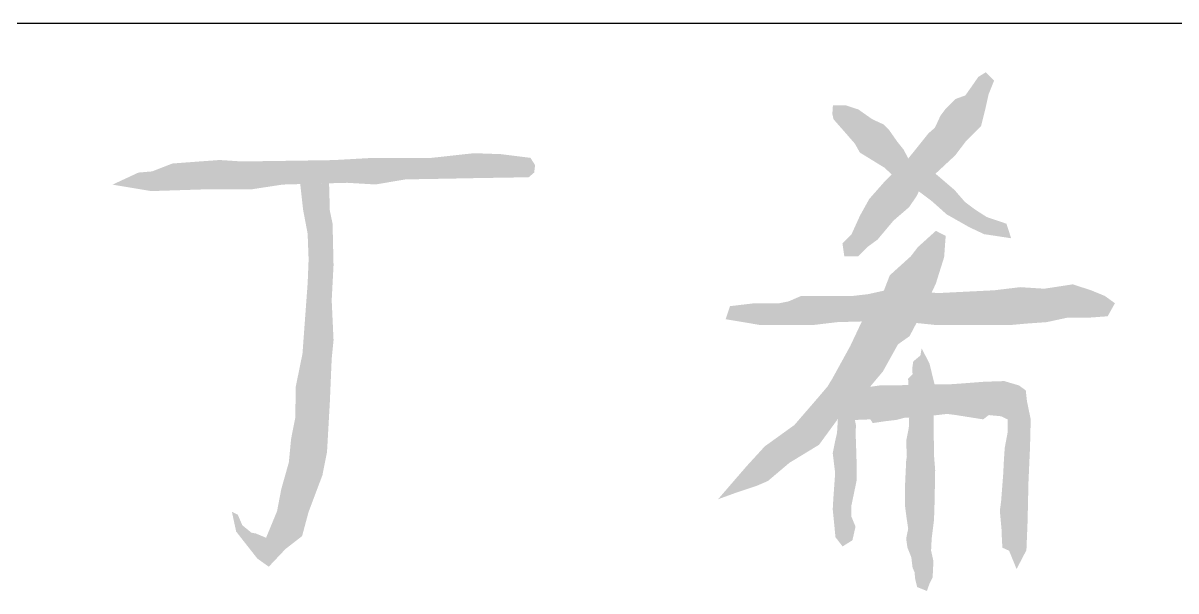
# Model space of a CAD drawing. Extents: x 5904849 to 6011887, y -826029 to -177002.
# Drawn here: x 5947099 to 5948282, y -447079 to -446496 of the extents above; entities that cross this region are included whole.
import ezdxf

# ---------------------------------------------------------------- set-up
doc = ezdxf.new("R2010")
doc.units = 0
doc.header["$LTSCALE"] = 1000
doc.header["$MEASUREMENT"] = 0
doc.layers.get('0').update_dxf_attribs({"linetype": 'CONTINUOUS'})
doc.layers.add('HATCH', color=8, linetype='CONTINUOUS')

msp = doc.modelspace()

# ---------------------------------------------------------------- hatches: boundary and pattern name
at = {"layer": 'HATCH'}
h = msp.add_hatch(color=0, dxfattribs=at)
h.paths.add_polyline_path([(5948055, -446667.7), (5948039.5, -446654.4), (5948035.5, -446651.1), (5948020.2, -446665.3), (5948018.4, -446669.2), (5948032.1, -446679.5), (5948047, -446692.8), (5948070.5, -446706.1), (5948085.4, -446713.1), (5948099.3, -446715.2), (5948113.2, -446717.3), (5948108.4, -446702.4), (5948088.1, -446695.5), (5948076.4, -446688), (5948065.7, -446680)])
h.paths.add_polyline_path([(5948035.5, -446651.1), (5948031.9, -446648), (5948022.9, -446642.2), (5948008.1, -446636.3), (5948007.6, -446635.4), (5947995, -446647.6), (5947990.6, -446651.8), (5948001.1, -446661.3), (5948017.1, -446668.2), (5948018.4, -446669.2), (5948020.2, -446665.3)])
h.paths.add_polyline_path([(5948067.2, -446617.2), (5948082.4, -446602), (5948086.2, -446586.8), (5948090, -446569.8), (5948095.7, -446555.5), (5948087.1, -446547), (5948079.5, -446551.7), (5948072.9, -446561.2), (5948066.2, -446570.7), (5948055.8, -446574.5), (5948046.3, -446584), (5948040.6, -446591.6), (5948034.9, -446603.9), (5948028.3, -446609.6), (5948016.9, -446623.9), (5948007.6, -446635.4), (5948008.1, -446636.3), (5948022.9, -446642.2), (5948031.9, -446648), (5948035.5, -446651.1), (5948044.4, -446642.8), (5948055.7, -446632.3)])
h.paths.add_polyline_path([(5947996.3, -446618.2), (5947987.3, -446605.4), (5947982.4, -446600.6), (5947970.7, -446595.2), (5947963.8, -446590.4), (5947956.3, -446585.1), (5947943, -446580.8), (5947930.2, -446580.8), (5947929.6, -446589.9), (5947930.9, -446595.3), (5947936, -446601.1), (5947943.2, -446609.3), (5947952.7, -446620.2), (5947957.9, -446629.4), (5947983, -446644.8), (5947990.6, -446651.8), (5947995, -446647.6), (5948007.6, -446635.4), (5948002.7, -446626.2)])
h.paths.add_polyline_path([(5948016.4, -446673.7), (5948018.4, -446669.2), (5948017.1, -446668.2), (5948001.1, -446661.3), (5947990.6, -446651.8), (5947984, -446658.3), (5947967.5, -446677), (5947958, -446694.1), (5947949.4, -446713), (5947940, -446722.5), (5947941.9, -446735.8), (5947956.1, -446735.8), (5947965.6, -446726.3), (5947976, -446718.7), (5947992.4, -446699.2), (5948008.3, -446685.5)])
h.paths.add_polyline_path([(5948044.4, -446736.7), (5948046, -446714.8), (5948035.9, -446709.7), (5948017.4, -446726.4), (5948010.1, -446735.9), (5947988.6, -446755.3), (5947982.5, -446771.1), (5947991.5, -446769.1), (5948031.6, -446773), (5948035.9, -446763.8)])
h.paths.add_polyline_path([(5948031.6, -446773), (5947991.5, -446769.1), (5947982.5, -446771.1), (5947981.6, -446773.4), (5947959.9, -446802.7), (5947993, -446801.9), (5948016, -446804.3), (5948024.1, -446789)])
h.paths.add_polyline_path([(5948219.8, -446784), (5948209.4, -446776.5), (5948195.2, -446770.7), (5948176.5, -446764.6), (5948147.2, -446769.1), (5948122.5, -446767.5), (5948096, -446770.7), (5948037.8, -446773.6), (5948031.6, -446773), (5948024.1, -446789), (5948016, -446804.3), (5948036.3, -446806.4), (5948075.1, -446806.4), (5948112.4, -446806.4), (5948128.8, -446804.9), (5948149.7, -446803.4), (5948170.6, -446798.9), (5948191.5, -446798.9), (5948212.3, -446797.4)])
h.paths.add_polyline_path([(5947981.6, -446773.4), (5947982.5, -446771.1), (5947966.3, -446774.7), (5947948.9, -446776.7), (5947921.4, -446776.5), (5947906.5, -446776.5), (5947897.6, -446776.5), (5947884.7, -446782.1), (5947875.2, -446784), (5947849.8, -446784), (5947824.5, -446787), (5947820, -446800.4), (5947855.8, -446806.4), (5947909.5, -446806.4), (5947934.9, -446803.4), (5947959.9, -446802.7)])
h.paths.add_polyline_path([(5947997, -446826.2), (5948008.9, -446817.8), (5948016, -446804.3), (5947993, -446801.9), (5947959.9, -446802.7), (5947948, -446827.9), (5947929.4, -446861.7), (5947924.6, -446869.5), (5947915.1, -446880.7), (5947890.6, -446909), (5947860.2, -446930.9), (5947841.6, -446951.2), (5947812.2, -446985.2), (5947831.4, -446978.2), (5947851.7, -446971.5), (5947863.5, -446966.4), (5947885.5, -446947.8), (5947915.9, -446929.3), (5947936.3, -446901.4), (5947966.6, -446871.8), (5947981.6, -446853.9)])
h.paths.add_polyline_path([(5948034.6, -446867.4), (5948013.6, -446867.7), (5948007.7, -446867.9), (5948008.1, -446875.6), (5948008.6, -446886.2), (5948008.1, -446896.1), (5948008.5, -446901.3), (5948019.9, -446900.7), (5948025.6, -446900), (5948033.5, -446899.2), (5948033.4, -446892.6)])
h.paths.add_polyline_path([(5948029.3, -446845.7), (5948021.3, -446830.4), (5948020, -446837.7), (5948012.7, -446843.7), (5948011.6, -446851), (5948012, -446857), (5948007.4, -446861.6), (5948007.7, -446867.9), (5948013.6, -446867.7), (5948034.6, -446867.4)])
h.paths.add_polyline_path([(5948008.1, -446875.6), (5948007.7, -446867.9), (5947991.4, -446868.4), (5947978.1, -446868.4), (5947968.3, -446869.8), (5947966.6, -446871.8), (5947936.3, -446901.4), (5947935.3, -446902.8), (5947934.4, -446917.1), (5947932.5, -446925.4), (5947930, -446938), (5947932.5, -446958.3), (5947930.6, -446984.9), (5947930, -446995.6), (5947931.9, -447014.6), (5947932.8, -447024.1), (5947940.1, -447033.6), (5947950.2, -447027.3), (5947953.4, -447013.3), (5947949, -447002.6), (5947949, -446992.5), (5947954.7, -446965.2), (5947954.7, -446953.2), (5947954, -446931.1), (5947953.4, -446914.6), (5947954, -446910.2), (5947952.8, -446903.8), (5947968.6, -446903.2), (5947971.1, -446907), (5947983.8, -446905.1), (5947995.2, -446903.8), (5948004.7, -446901.3), (5948008.5, -446901.3), (5948008.1, -446896.1), (5948008.6, -446886.2)])
h.paths.add_polyline_path([(5948128.2, -446873.4), (5948121.3, -446868.4), (5948106.1, -446863.9), (5948085.2, -446864.6), (5948060.5, -446866.5), (5948051.6, -446867.1), (5948034.6, -446867.4), (5948033.4, -446892.6), (5948033.5, -446899.2), (5948047.6, -446897.6), (5948056.7, -446898.8), (5948084.5, -446903.2), (5948090.2, -446898.8), (5948102.9, -446900), (5948109.8, -446903.3), (5948109.8, -446915.5), (5948106.6, -446932.5), (5948105.8, -446944.7), (5948105, -446960.1), (5948102.9, -446987.4), (5948101.6, -446996.9), (5948103.5, -447017.8), (5948103.5, -447021.6), (5948104.2, -447034.9), (5948111.1, -447038), (5948118.8, -447056.8), (5948128.9, -447037.4), (5948130.1, -447007.7), (5948131, -446967.4), (5948132.6, -446931.7), (5948133.3, -446903.2), (5948129.5, -446884.8)])
h.paths.add_polyline_path([(5948033.5, -446899.2), (5948025.6, -446900), (5948019.9, -446900.7), (5948008.5, -446901.3), (5948008.1, -446912.1), (5948005.4, -446925.3), (5948006.1, -446941.3), (5948005.4, -446945.9), (5948004.1, -446974.4), (5948004.1, -446991), (5948005.7, -447003.4), (5948007.5, -447015.5), (5948005.4, -447025.5), (5948006.7, -447034.8), (5948010.7, -447044.8), (5948012, -447055.4), (5948014, -447060), (5948014.7, -447067.3), (5948016.7, -447075.3), (5948026.7, -447079.3), (5948029.3, -447072), (5948032.6, -447065.3), (5948033.4, -447048.6), (5948031, -447037.8), (5948031.6, -447025.7), (5948034, -447006.4), (5948034.6, -446987.8), (5948035.2, -446955.2), (5948034, -446940.2)])
h = msp.add_hatch(color=0, dxfattribs=at)
h.paths.add_polyline_path([(5947624.4, -446642.3), (5947619.6, -446634.8), (5947589.3, -446631), (5947561.7, -446630), (5947518, -446634.8), (5947458.2, -446634.8), (5947417.4, -446637.1), (5947385.1, -446637.6), (5947323.4, -446638.5), (5947300.5, -446637), (5947279.7, -446638.5), (5947251.9, -446640.6), (5947231.1, -446648.7), (5947217, -446649.9), (5947190.4, -446662.3), (5947230.3, -446668.9), (5947289.2, -446667), (5947333.8, -446667), (5947365.2, -446662.2), (5947397.5, -446661.3), (5947431.6, -446660.4), (5947460.4, -446662.1), (5947470.6, -446660.4), (5947491.4, -446656.9), (5947532.3, -446656.2), (5947562.7, -446655.6), (5947617.8, -446654.7), (5947623.4, -446649.9)])
h.paths.add_polyline_path([(5947412.8, -446660.9), (5947397.5, -446661.3), (5947383.2, -446661.7), (5947386.1, -446687.9), (5947390.8, -446712.6), (5947391.8, -446739.1), (5947390.8, -446763.8), (5947388.9, -446789.4), (5947385.5, -446835.8), (5947378.5, -446870.1), (5947378.2, -446900.9), (5947373.8, -446923.3), (5947371.5, -446947.3), (5947363.7, -446974.9), (5947359.4, -446997.4), (5947351.2, -447017.3), (5947345.5, -447030.9), (5947339.2, -447046.1), (5947350.9, -447054.4), (5947368, -447036.3), (5947385.1, -447023), (5947391.7, -446998.4), (5947406, -446960.4), (5947410.7, -446936.7), (5947413.6, -446885.5), (5947415.5, -446840.9), (5947417.4, -446821.9), (5947415.5, -446781.1), (5947417.4, -446745), (5947416.4, -446702.3), (5947413.6, -446689)])
h.paths.add_polyline_path([(5947348.1, -447024.7), (5947337.6, -447020.3), (5947333, -447019.5), (5947323.7, -447011.8), (5947319.1, -447001.1), (5947313, -446998), (5947317.4, -447018.3), (5947323.7, -447026.4), (5947339.2, -447046.1), (5947345.5, -447030.9)])

# ---------------------------------------------------------------- linework, layer by layer
msp.add_line((5945249.4, -446496.5), (5950749.4, -446496.5))

doc.saveas('drawing.dxf')
